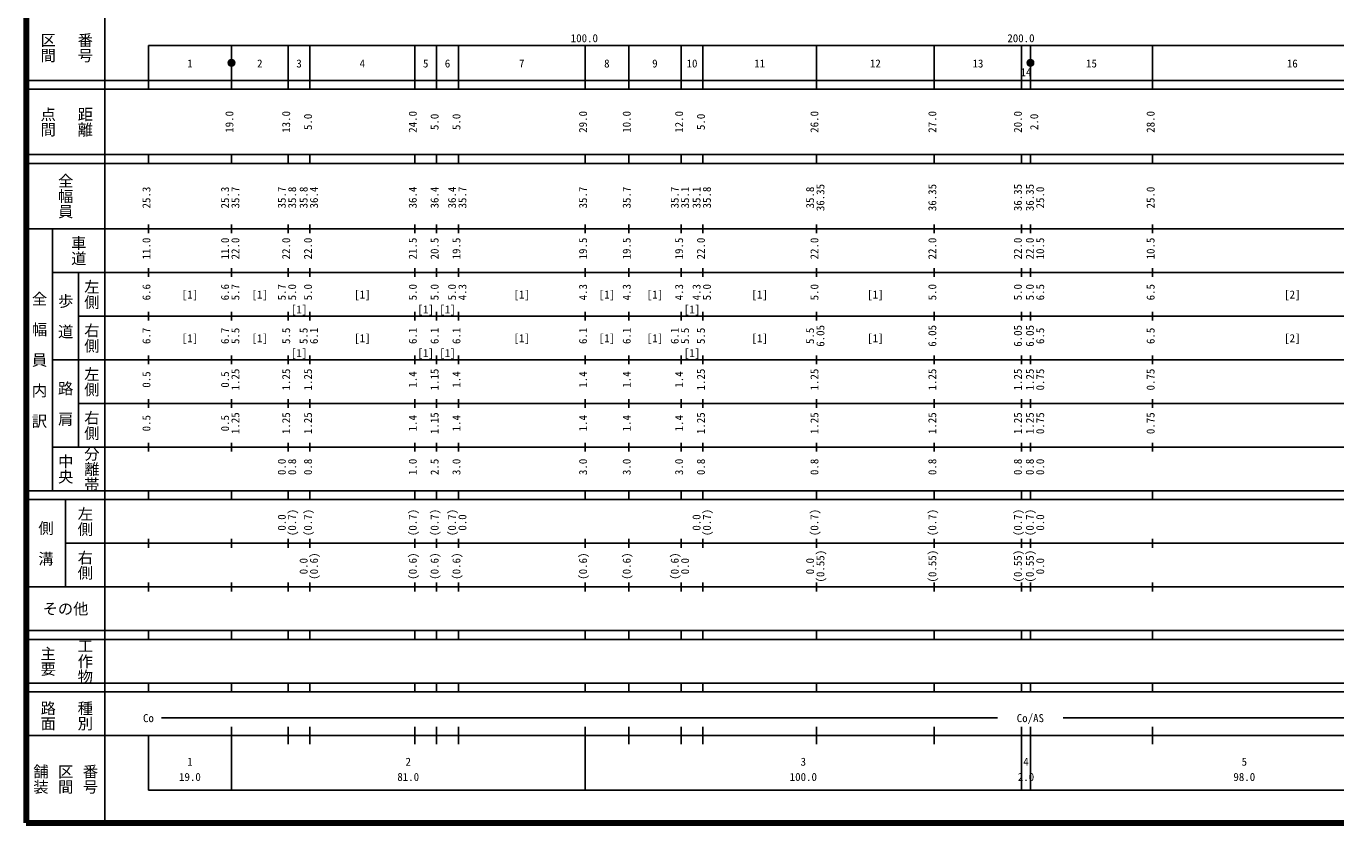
# Model space of a CAD drawing. Units: millimetres on the paper, enlarged 1000 times. Extents: x 40000 to 680000, y 20000 to 380000.
# Drawn here: x 40000 to 339960, y 20000 to 202409 of the extents above; entities that cross this region are included whole.
import ezdxf
from ezdxf.enums import TextEntityAlignment as Align

# ---------------------------------------------------------------- set-up
doc = ezdxf.new("R2010")
doc.units = ezdxf.units.MM
doc.header["$LTSCALE"] = 1000
doc.layers.add('M-TTL', color=2, linetype='Continuous', lineweight=140)
doc.layers.add('M-TTL-BAND', color=7, linetype='Continuous', lineweight=25)
doc.styles.add('@ＭＳ ゴシック', font='')
doc.styles.add('ＭＳ ゴシック', font='')
doc.styles.get('@ＭＳ ゴシック').set_extended_font_data('@MS Gothic')
doc.styles.get('ＭＳ ゴシック').set_extended_font_data('MS Gothic')

msp = doc.modelspace()

# ---------------------------------------------------------------- hatches: boundary and pattern name
at = {"layer": 'M-TTL-BAND'}
for points in [[(87750, 194000, 1), (86250, 194000, 1)], [(270750, 194000, 1), (269250, 194000, 1)]]:
    msp.add_hatch(color=256, dxfattribs=at).paths.add_polyline_path(points)

# ---------------------------------------------------------------- linework, layer by layer
at = {"layer": 'M-TTL'}
for p, q in [((40000, 380000), (40000, 20000)), ((40000, 20000), (680000, 20000))]:
    msp.add_line(p, q, dxfattribs=at)
at = {"layer": 'M-TTL-BAND'}
for p, q in [((58000, 370000), (58000, 20000)), ((68000, 198000), (579000, 198000)), ((68000, 198000), (68000, 188000)), ((87000, 188000), (87000, 198000)), ((100000, 188000), (100000, 198000)), ((105000, 188000), (105000, 198000)), ((129000, 188000), (129000, 198000)), ((134000, 188000), (134000, 198000)), ((139000, 188000), (139000, 198000)), ((168000, 188000), (168000, 198000)), ((178000, 188000), (178000, 198000)), ((190000, 188000), (190000, 198000)), ((195000, 188000), (195000, 198000)), ((221000, 188000), (221000, 198000)), ((248000, 188000), (248000, 198000)), ((268000, 188000), (268000, 198000)), ((270000, 188000), (270000, 198000)), ((298000, 188000), (298000, 198000)), ((40000, 190000), (579000, 190000)), ((40000, 188000), (579000, 188000)), ((40000, 173000), (579000, 173000)), ((40000, 171000), (579000, 171000)), ((68000, 171000), (68000, 173000)), ((87000, 171000), (87000, 173000)), ((100000, 171000), (100000, 173000)), ((105000, 171000), (105000, 173000)), ((129000, 171000), (129000, 173000)), ((134000, 171000), (134000, 173000)), ((139000, 171000), (139000, 173000)), ((168000, 171000), (168000, 173000)), ((178000, 171000), (178000, 173000)), ((190000, 171000), (190000, 173000)), ((195000, 171000), (195000, 173000)), ((221000, 171000), (221000, 173000)), ((248000, 171000), (248000, 173000)), ((268000, 171000), (268000, 173000)), ((270000, 171000), (270000, 173000)), ((298000, 171000), (298000, 173000)), ((40000, 156000), (579000, 156000)), ((46000, 96000), (46000, 156000)), ((68000, 155000), (68000, 157000)), ((87000, 155000), (87000, 157000)), ((100000, 155000), (100000, 157000)), ((105000, 155000), (105000, 157000)), ((129000, 155000), (129000, 157000)), ((134000, 155000), (134000, 157000)), ((139000, 155000), (139000, 157000)), ((168000, 155000), (168000, 157000)), ((178000, 155000), (178000, 157000)), ((190000, 155000), (190000, 157000)), ((195000, 155000), (195000, 157000)), ((221000, 155000), (221000, 157000)), ((248000, 155000), (248000, 157000)), ((268000, 155000), (268000, 157000)), ((270000, 155000), (270000, 157000)), ((298000, 155000), (298000, 157000)), ((68000, 145000), (68000, 147000)), ((87000, 145000), (87000, 147000)), ((100000, 145000), (100000, 147000)), ((105000, 145000), (105000, 147000)), ((129000, 145000), (129000, 147000)), ((134000, 145000), (134000, 147000)), ((139000, 145000), (139000, 147000)), ((168000, 145000), (168000, 147000)), ((178000, 145000), (178000, 147000)), ((190000, 145000), (190000, 147000)), ((195000, 145000), (195000, 147000)), ((221000, 145000), (221000, 147000)), ((248000, 145000), (248000, 147000)), ((268000, 145000), (268000, 147000)), ((270000, 145000), (270000, 147000)), ((298000, 145000), (298000, 147000)), ((46000, 146000), (579000, 146000)), ((52000, 146000), (52000, 106000)), ((52000, 136000), (579000, 136000)), ((68000, 135000), (68000, 137000)), ((87000, 135000), (87000, 137000)), ((100000, 135000), (100000, 137000)), ((105000, 135000), (105000, 137000)), ((129000, 135000), (129000, 137000)), ((134000, 135000), (134000, 137000)), ((139000, 135000), (139000, 137000)), ((168000, 135000), (168000, 137000)), ((178000, 135000), (178000, 137000)), ((190000, 135000), (190000, 137000)), ((195000, 135000), (195000, 137000)), ((221000, 135000), (221000, 137000)), ((248000, 135000), (248000, 137000)), ((268000, 135000), (268000, 137000)), ((270000, 135000), (270000, 137000)), ((298000, 135000), (298000, 137000)), ((46000, 126000), (579000, 126000)), ((68000, 125000), (68000, 127000)), ((87000, 125000), (87000, 127000)), ((100000, 125000), (100000, 127000)), ((105000, 125000), (105000, 127000)), ((129000, 125000), (129000, 127000)), ((134000, 125000), (134000, 127000)), ((139000, 125000), (139000, 127000)), ((168000, 125000), (168000, 127000)), ((178000, 125000), (178000, 127000)), ((190000, 125000), (190000, 127000)), ((195000, 125000), (195000, 127000)), ((221000, 125000), (221000, 127000)), ((248000, 125000), (248000, 127000)), ((268000, 125000), (268000, 127000)), ((270000, 125000), (270000, 127000)), ((298000, 125000), (298000, 127000)), ((68000, 115000), (68000, 117000)), ((87000, 115000), (87000, 117000)), ((100000, 115000), (100000, 117000)), ((105000, 115000), (105000, 117000)), ((129000, 115000), (129000, 117000)), ((134000, 115000), (134000, 117000)), ((139000, 115000), (139000, 117000)), ((168000, 115000), (168000, 117000)), ((178000, 115000), (178000, 117000)), ((190000, 115000), (190000, 117000)), ((195000, 115000), (195000, 117000)), ((221000, 115000), (221000, 117000)), ((248000, 115000), (248000, 117000)), ((268000, 115000), (268000, 117000)), ((270000, 115000), (270000, 117000)), ((298000, 115000), (298000, 117000)), ((52000, 116000), (579000, 116000)), ((46000, 106000), (579000, 106000)), ((68000, 105000), (68000, 107000)), ((87000, 105000), (87000, 107000)), ((100000, 105000), (100000, 107000)), ((105000, 105000), (105000, 107000)), ((129000, 105000), (129000, 107000)), ((134000, 105000), (134000, 107000)), ((139000, 105000), (139000, 107000)), ((168000, 105000), (168000, 107000)), ((178000, 105000), (178000, 107000)), ((190000, 105000), (190000, 107000)), ((195000, 105000), (195000, 107000)), ((221000, 105000), (221000, 107000)), ((248000, 105000), (248000, 107000)), ((268000, 105000), (268000, 107000)), ((270000, 105000), (270000, 107000)), ((298000, 105000), (298000, 107000)), ((40000, 96000), (579000, 96000)), ((68000, 94000), (68000, 96000)), ((87000, 94000), (87000, 96000)), ((100000, 94000), (100000, 96000)), ((105000, 94000), (105000, 96000)), ((129000, 94000), (129000, 96000)), ((134000, 94000), (134000, 96000)), ((139000, 94000), (139000, 96000)), ((168000, 94000), (168000, 96000)), ((178000, 94000), (178000, 96000)), ((190000, 94000), (190000, 96000)), ((195000, 94000), (195000, 96000)), ((221000, 94000), (221000, 96000)), ((248000, 94000), (248000, 96000)), ((268000, 94000), (268000, 96000)), ((270000, 94000), (270000, 96000)), ((298000, 94000), (298000, 96000)), ((40000, 94000), (579000, 94000)), ((49000, 94000), (49000, 74000)), ((49000, 84000), (579000, 84000)), ((68000, 83000), (68000, 85000)), ((87000, 83000), (87000, 85000)), ((100000, 83000), (100000, 85000)), ((105000, 83000), (105000, 85000)), ((129000, 83000), (129000, 85000)), ((134000, 83000), (134000, 85000)), ((139000, 83000), (139000, 85000)), ((168000, 83000), (168000, 85000)), ((178000, 83000), (178000, 85000)), ((190000, 83000), (190000, 85000)), ((195000, 83000), (195000, 85000)), ((221000, 83000), (221000, 85000)), ((248000, 83000), (248000, 85000)), ((268000, 83000), (268000, 85000)), ((270000, 83000), (270000, 85000)), ((298000, 83000), (298000, 85000)), ((68000, 73000), (68000, 75000)), ((87000, 73000), (87000, 75000)), ((100000, 73000), (100000, 75000)), ((105000, 73000), (105000, 75000)), ((129000, 73000), (129000, 75000)), ((134000, 73000), (134000, 75000)), ((139000, 73000), (139000, 75000)), ((168000, 73000), (168000, 75000)), ((178000, 73000), (178000, 75000)), ((190000, 73000), (190000, 75000)), ((195000, 73000), (195000, 75000)), ((221000, 73000), (221000, 75000)), ((248000, 73000), (248000, 75000)), ((268000, 73000), (268000, 75000)), ((270000, 73000), (270000, 75000)), ((298000, 73000), (298000, 75000)), ((40000, 74000), (579000, 74000)), ((40000, 64000), (579000, 64000)), ((68000, 62000), (68000, 64000)), ((87000, 62000), (87000, 64000)), ((100000, 62000), (100000, 64000)), ((105000, 62000), (105000, 64000)), ((129000, 62000), (129000, 64000)), ((134000, 62000), (134000, 64000)), ((139000, 62000), (139000, 64000)), ((168000, 62000), (168000, 64000)), ((178000, 62000), (178000, 64000)), ((190000, 62000), (190000, 64000)), ((195000, 62000), (195000, 64000)), ((221000, 62000), (221000, 64000)), ((248000, 62000), (248000, 64000)), ((268000, 62000), (268000, 64000)), ((270000, 62000), (270000, 64000)), ((298000, 62000), (298000, 64000)), ((40000, 62000), (579000, 62000)), ((40000, 52000), (579000, 52000)), ((68000, 50000), (68000, 52000)), ((87000, 50000), (87000, 52000)), ((100000, 50000), (100000, 52000)), ((105000, 50000), (105000, 52000)), ((129000, 50000), (129000, 52000)), ((134000, 50000), (134000, 52000)), ((139000, 50000), (139000, 52000)), ((168000, 50000), (168000, 52000)), ((178000, 50000), (178000, 52000)), ((190000, 50000), (190000, 52000)), ((195000, 50000), (195000, 52000)), ((221000, 50000), (221000, 52000)), ((248000, 50000), (248000, 52000)), ((268000, 50000), (268000, 52000)), ((270000, 50000), (270000, 52000)), ((298000, 50000), (298000, 52000)), ((40000, 50000), (579000, 50000)), ((71000, 44000), (262500, 44000)), ((87000, 27500), (87000, 42000)), ((100000, 38000), (100000, 42000)), ((105000, 38000), (105000, 42000)), ((129000, 38000), (129000, 42000)), ((134000, 38000), (134000, 42000)), ((139000, 38000), (139000, 42000)), ((168000, 27500), (168000, 42000)), ((178000, 38000), (178000, 42000)), ((190000, 38000), (190000, 42000)), ((195000, 38000), (195000, 42000)), ((221000, 38000), (221000, 42000)), ((248000, 38000), (248000, 42000)), ((268000, 27500), (268000, 42000)), ((270000, 27500), (270000, 42000)), ((277500, 44000), (565000, 44000)), ((298000, 38000), (298000, 42000)), ((40000, 40000), (579000, 40000)), ((68000, 40000), (68000, 27500)), ((68000, 27500), (579000, 27500))]:
    msp.add_line(p, q, dxfattribs=at)
for points in [[(87750, 194000, 1), (86250, 194000, 1)], [(270750, 194000, 1), (269250, 194000, 1)]]:
    msp.add_lwpolyline(points, format="xyb", close=True, dxfattribs=at)

# ---------------------------------------------------------------- texts
at = {"layer": 'M-TTL-BAND', "style": '@ＭＳ ゴシック'}
for s, p in [('区間', (45000, 197500)), ('番号', (53500, 197500)), ('点間', (45000, 180500)), ('距離', (53500, 180500)), ('全幅員', (49000, 163500)), ('車道', (52000, 151000)), ('左側', (55000, 141000)), ('全\u3000幅\u3000員\u3000内\u3000訳', (43000, 126000)), ('歩\u3000道', (49000, 136000)), ('右側', (55000, 131000)), ('左側', (55000, 121000)), ('路\u3000肩', (49000, 116000)), ('右側', (55000, 111000)), ('分離帯', (55000, 101000)), ('中央', (49000, 101000)), ('左側', (53500, 89000)), ('側\u3000溝', (44500, 84000)), ('右側', (53500, 79000)), ('主要', (45000, 57000)), ('工作物', (53500, 57000)), ('路面', (45000, 44500)), ('種別', (53500, 44500)), ('舗装', (43333, 30000)), ('区間', (49000, 30000)), ('番号', (54667, 30000))]:
    msp.add_text(s, height=2566, rotation=270, dxfattribs=at).set_placement(p, align=Align.MIDDLE_CENTER)
at = {"layer": 'M-TTL-BAND', "style": 'ＭＳ ゴシック'}
for s, p in [('100.0', (167844, 198195)), ('200.0', (267844, 198195)), ('1', (77500, 192405)), ('2', (93500, 192405)), ('3', (102500, 192405)), ('4', (117000, 192405)), ('5', (131500, 192405)), ('6', (136500, 192405)), ('7', (153500, 192405)), ('8', (173000, 192405)), ('9', (184000, 192405)), ('10', (192500, 192405)), ('11', (208000, 192405)), ('12', (234500, 192405)), ('13', (258000, 192405)), ('14', (269000, 190414)), ('15', (284000, 192405)), ('16', (330000, 192405)), ('[1]', (77500, 139500)), ('[1]', (93500, 139500)), ('[1]', (117000, 139500)), ('[1]', (153500, 139500)), ('[1]', (173000, 139500)), ('[1]', (184000, 139500)), ('[1]', (208000, 139500)), ('[1]', (234500, 139500)), ('[2]', (330000, 139500)), ('[1]', (102500, 136097)), ('[1]', (131500, 136097)), ('[1]', (136500, 136097)), ('[1]', (192500, 136097)), ('[1]', (77500, 129500)), ('[1]', (93500, 129500)), ('[1]', (117000, 129500)), ('[1]', (153500, 129500)), ('[1]', (173000, 129500)), ('[1]', (184000, 129500)), ('[1]', (208000, 129500)), ('[1]', (234500, 129500)), ('[2]', (330000, 129500)), ('[1]', (102500, 126097)), ('[1]', (131500, 126097)), ('[1]', (136500, 126097)), ('[1]', (192500, 126097)), ('Co/AS', (270000, 42500)), ('Co', (68000, 42500)), ('1', (77500, 32523)), ('2', (127500, 32523)), ('3', (218000, 32523)), ('4', (269000, 32523)), ('5', (319000, 32523)), ('19.0', (77500, 29033)), ('81.0', (127500, 29033)), ('100.0', (218000, 29033)), ('2.0', (269000, 29033)), ('98.0', (319000, 29033))]:
    msp.add_text(s, height=1833, dxfattribs=at).set_placement(p, align=Align.BOTTOM_CENTER)
for s, p in [('19.0', (88000, 180500)), ('13.0', (101000, 180500)), ('5.0', (106000, 180500)), ('24.0', (130000, 180500)), ('5.0', (135000, 180500)), ('5.0', (140000, 180500)), ('29.0', (169000, 180500)), ('10.0', (179000, 180500)), ('12.0', (191000, 180500)), ('5.0', (196000, 180500)), ('26.0', (222000, 180500)), ('27.0', (249000, 180500)), ('20.0', (268596, 180500)), ('2.0', (272337, 180500)), ('28.0', (299000, 180500)), ('25.3', (69000, 163174)), ('25.3', (87000, 163174)), ('35.7', (89370, 163174)), ('35.7', (100000, 163174)), ('35.8', (102370, 163174)), ('35.8', (105000, 163174)), ('36.4', (107370, 163174)), ('36.4', (130000, 163174)), ('36.4', (135000, 163174)), ('36.4', (139000, 163174)), ('35.7', (141370, 163174)), ('35.7', (169000, 163174)), ('35.7', (179000, 163174)), ('35.7', (190000, 163174)), ('35.1', (192370, 163174)), ('35.1', (195000, 163174)), ('35.8', (197370, 163174)), ('35.8', (221000, 163174)), ('36.35', (223370, 163174)), ('36.35', (249000, 163174)), ('36.35', (268596, 163174)), ('36.35', (271337, 163174)), ('25.0', (273707, 163174)), ('25.0', (299000, 163174)), ('11.0', (69000, 151500)), ('11.0', (87000, 151500)), ('22.0', (89370, 151500)), ('22.0', (101000, 151500)), ('22.0', (106000, 151500)), ('21.5', (130000, 151500)), ('20.5', (135000, 151500)), ('19.5', (140000, 151500)), ('19.5', (169000, 151500)), ('19.5', (179000, 151500)), ('19.5', (191000, 151500)), ('22.0', (196000, 151500)), ('22.0', (222000, 151500)), ('22.0', (249000, 151500)), ('22.0', (268596, 151500)), ('22.0', (271337, 151500)), ('10.5', (273707, 151500)), ('10.5', (299000, 151500)), ('6.6', (69000, 141500)), ('6.6', (87000, 141500)), ('5.7', (89370, 141500)), ('5.7', (100000, 141500)), ('5.0', (102370, 141500)), ('5.0', (106000, 141500)), ('5.0', (130000, 141500)), ('5.0', (135000, 141500)), ('5.0', (139000, 141500)), ('4.3', (141370, 141500)), ('4.3', (169000, 141500)), ('4.3', (179000, 141500)), ('4.3', (191000, 141500)), ('4.3', (195000, 141500)), ('5.0', (197370, 141500)), ('5.0', (222000, 141500)), ('5.0', (249000, 141500)), ('5.0', (268596, 141500)), ('5.0', (271337, 141500)), ('6.5', (273707, 141500)), ('6.5', (299000, 141500)), ('6.7', (69000, 131500)), ('6.7', (87000, 131500)), ('5.5', (89370, 131500)), ('5.5', (101000, 131500)), ('5.5', (105000, 131500)), ('6.1', (107370, 131500)), ('6.1', (130000, 131500)), ('6.1', (135000, 131500)), ('6.1', (140000, 131500)), ('6.1', (169000, 131500)), ('6.1', (179000, 131500)), ('6.1', (190000, 131500)), ('5.5', (192370, 131500)), ('5.5', (196000, 131500)), ('5.5', (221000, 131500)), ('6.05', (223370, 131500)), ('6.05', (249000, 131500)), ('6.05', (268596, 131500)), ('6.05', (271337, 131500)), ('6.5', (273707, 131500)), ('6.5', (299000, 131500)), ('0.5', (69000, 121500)), ('0.5', (87000, 121500)), ('1.25', (89370, 121500)), ('1.25', (101000, 121500)), ('1.25', (106000, 121500)), ('1.4', (130000, 121500)), ('1.15', (135000, 121500)), ('1.4', (140000, 121500)), ('1.4', (169000, 121500)), ('1.4', (179000, 121500)), ('1.4', (191000, 121500)), ('1.25', (196000, 121500)), ('1.25', (222000, 121500)), ('1.25', (249000, 121500)), ('1.25', (268596, 121500)), ('1.25', (271337, 121500)), ('0.75', (273707, 121500)), ('0.75', (299000, 121500)), ('0.5', (69000, 111500)), ('0.5', (87000, 111500)), ('1.25', (89370, 111500)), ('1.25', (101000, 111500)), ('1.25', (106000, 111500)), ('1.4', (130000, 111500)), ('1.15', (135000, 111500)), ('1.4', (140000, 111500)), ('1.4', (169000, 111500)), ('1.4', (179000, 111500)), ('1.4', (191000, 111500)), ('1.25', (196000, 111500)), ('1.25', (222000, 111500)), ('1.25', (249000, 111500)), ('1.25', (268596, 111500)), ('1.25', (271337, 111500)), ('0.75', (273707, 111500)), ('0.75', (299000, 111500)), ('0.0', (100000, 101500)), ('0.8', (102370, 101500)), ('0.8', (106000, 101500)), ('1.0', (130000, 101500)), ('2.5', (135000, 101500)), ('3.0', (140000, 101500)), ('3.0', (169000, 101500)), ('3.0', (179000, 101500)), ('3.0', (191000, 101500)), ('0.8', (196000, 101500)), ('0.8', (222000, 101500)), ('0.8', (249000, 101500)), ('0.8', (268596, 101500)), ('0.8', (271337, 101500)), ('0.0', (273707, 101500)), ('0.0', (100000, 88764)), ('(0.7)', (102370, 88764)), ('(0.7)', (106000, 88764)), ('(0.7)', (130000, 88764)), ('(0.7)', (135000, 88764)), ('(0.7)', (139000, 88764)), ('0.0', (141370, 88764)), ('0.0', (195000, 88764)), ('(0.7)', (197370, 88764)), ('(0.7)', (222000, 88764)), ('(0.7)', (249000, 88764)), ('(0.7)', (268596, 88764)), ('(0.7)', (271337, 88764)), ('0.0', (273707, 88764)), ('(0.6)', (107370, 78764)), ('(0.6)', (130000, 78764)), ('(0.6)', (135000, 78764)), ('(0.6)', (140000, 78764)), ('(0.6)', (169000, 78764)), ('(0.6)', (179000, 78764)), ('(0.6)', (190000, 78764)), ('(0.55)', (223370, 78764)), ('(0.55)', (249000, 78764)), ('(0.55)', (268596, 78764)), ('(0.55)', (271337, 78764)), ('0.0', (105000, 78764)), ('0.0', (192370, 78764)), ('0.0', (221000, 78764)), ('0.0', (273707, 78764))]:
    msp.add_text(s, height=1833, rotation=90, dxfattribs=at).set_placement(p, align=Align.BOTTOM_CENTER)
msp.add_text('その他', height=2566, dxfattribs=at).set_placement((49000, 69000), align=Align.MIDDLE_CENTER)

doc.saveas('drawing.dxf')
